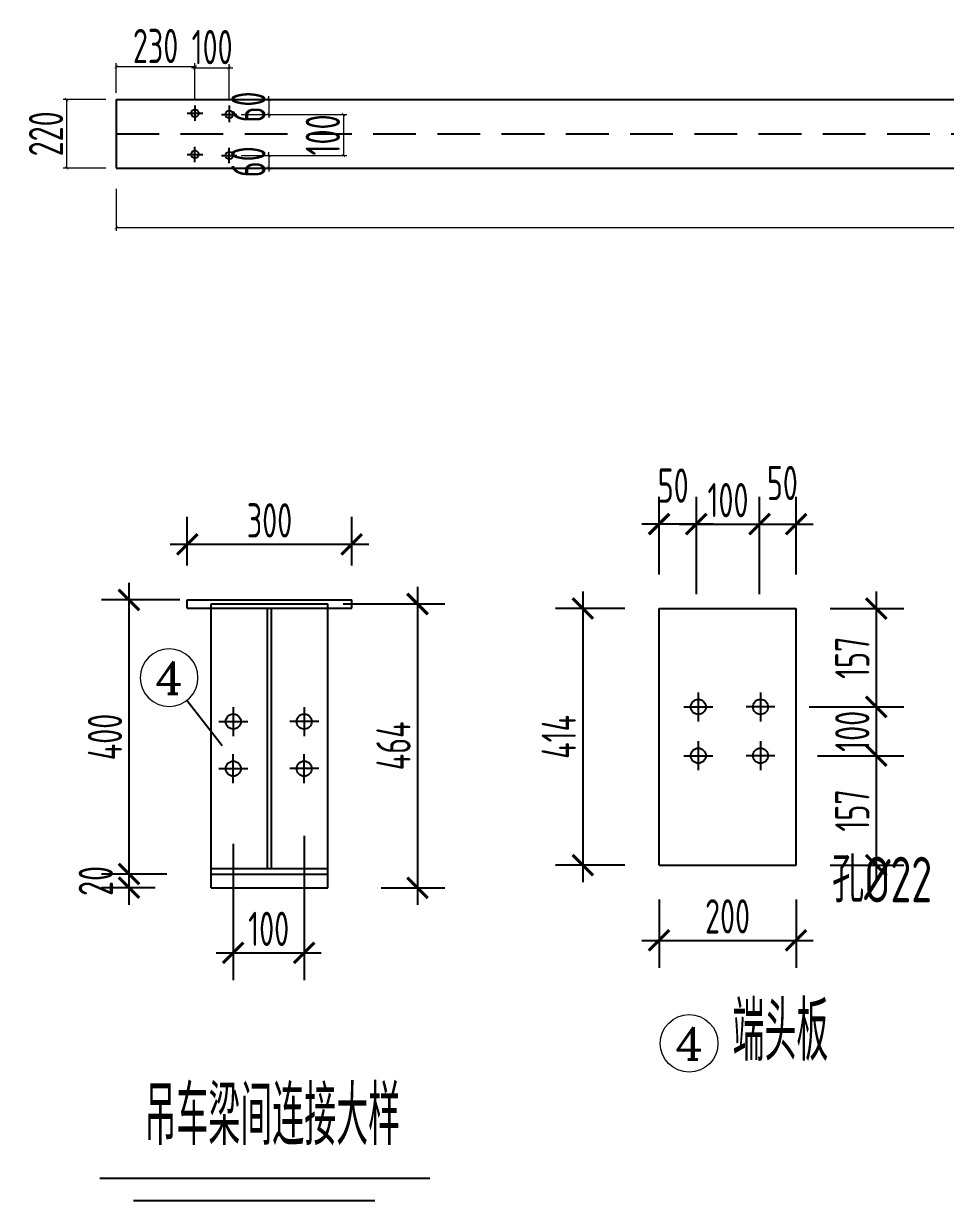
# Model space of a CAD drawing. Header units: millimetres. Extents: x 1471994 to 4527627, y -5186613 to -1927582.
# Drawn here: x 1510406 to 1513097, y -1969486 to -1966051 of the extents above; entities that cross this region are included whole.
import ezdxf
from ezdxf.enums import TextEntityAlignment as Align

# ---------------------------------------------------------------- set-up
doc = ezdxf.new("R2010")
doc.units = ezdxf.units.MM
doc.header["$LTSCALE"] = 1000
doc.header["$PDMODE"] = 34
doc.linetypes.add('CACHE2', pattern=[0.1875, 0.125, -0.0625])
doc.linetypes.add('CENTER', pattern=[50.8, 31.75, -6.35, 6.35, -6.35])
doc.layers.add('ADIM', color=3, linetype='Continuous')
doc.layers.add('钢架', color=7, linetype='Continuous', lineweight=25)
doc.styles.add('COMPLEX', font='COMPLEX')
doc.styles.add('hz', font='gbenor.shx', dxfattribs={"width": 0.75, "height": 100, "bigfont": 'gbcbig.shx'})
doc.styles.add('TSSD_Label', font='Tssdeng.shx', dxfattribs={"width": 0.7, "bigfont": 'hztxt.shx'})
doc.dimstyles.new('细化2倍GJ标注', dxfattribs={"dimtxt": 150, "dimasz": 60, "dimexe": 80, "dimexo": 100, "dimgap": 20, "dimtad": 1, "dimdec": 0, "dimlfac": 0.5, "dimzin": 0, "dimdsep": 46, "dimtxsty": 'hz', "dimblk1": 'ARCHTICK', "dimblk2": 'ARCHTICK', "dimsah": 1, "dimcen": 0.09, "dimdle": 50, "dimclrd": 3, "dimclre": 3, "dimclrt": 7, "dimadec": 0, "dimazin": 0, "dimtfac": 1, "dimtdec": 0, "dimtix": 1, "dimtmove": 2, "dimatfit": 3, "dimfxl": 1, "dimtolj": 1, "dimtzin": 0, "dimarcsym": 0})
doc.dimstyles.new('连接板标注3', dxfattribs={"dimscale": 100, "dimtxt": 0.8, "dimasz": 0.1, "dimexe": 0.1, "dimexo": 0.2, "dimgap": 0.1, "dimtad": 1, "dimtoh": 1, "dimdec": 0, "dimdsep": 46, "dimtxsty": 'hz', "dimblk": 'ARCHTICK', "dimcen": 3, "dimclrd": 7, "dimclre": 7, "dimclrt": 3, "dimadec": 0, "dimazin": 0, "dimtfac": 1, "dimtdec": 0, "dimtix": 1, "dimtmove": 0, "dimatfit": 3, "dimldrblk": 'ARCHTICK', "dimfxl": 0.1, "dimlwd": 13, "dimlwe": 13, "dimarcsym": 0})

# ---------------------------------------------------------------- blocks, each defined once
blk = doc.blocks.new('_ArchTick')
at = {"color": 0, "linetype": 'ByBlock', "const_width": 0.15}
blk.add_lwpolyline([(-0.5, -0.5), (0.5, 0.5)], dxfattribs=at)
blk = doc.blocks.new('*D766')
at = {"color": 7, "lineweight": 13}
for p, q in [((1510646.6, -1966273.3), (1510521.8, -1966273.3)), ((1510531.8, -1966273.3), (1510531.8, -1966473.3)), ((1510646.6, -1966473.3), (1510521.8, -1966473.3))]:
    blk.add_line(p, q, dxfattribs=at)
at = {"layer": 'Defpoints', "color": 0}
for p in [(1510666.6, -1966273.3), (1510531.8, -1966473.3), (1510666.6, -1966473.3)]:
    blk.add_point(p, dxfattribs=at)
at = {"color": 7, "lineweight": 13, "xscale": 10, "yscale": 10, "zscale": 10}
for p, rotation in [((1510531.8, -1966273.3), 90), ((1510531.8, -1966473.3), 270)]:
    blk.add_blockref('_ArchTick', p, dxfattribs=dict(at, rotation=rotation))
at = {"color": 3, "insert": (1510471.8, -1966373.3), "char_height": 100, "attachment_point": 5, "rotation": 90, "style": 'hz'}
blk.add_mtext('220', dxfattribs=at)
blk = doc.blocks.new('*D767')
at = {"color": 7, "lineweight": 13}
for p, q in [((1516646.6, -1966493.3), (1516646.6, -1966656.6)), ((1510676.6, -1966533.3), (1510676.6, -1966656.6)), ((1510676.6, -1966646.6), (1516646.6, -1966646.6))]:
    blk.add_line(p, q, dxfattribs=at)
at = {"layer": 'Defpoints', "color": 0}
for p in [(1516646.6, -1966473.3), (1510676.6, -1966513.3), (1516646.6, -1966646.6)]:
    blk.add_point(p, dxfattribs=at)
at = {"color": 7, "lineweight": 13, "xscale": 10, "yscale": 10, "zscale": 10, "rotation": 180}
blk.add_blockref('_ArchTick', (1510676.6, -1966646.6), dxfattribs=at)
at = {"color": 7, "lineweight": 13, "xscale": 10, "yscale": 10, "zscale": 10}
blk.add_blockref('_ArchTick', (1516646.6, -1966646.6), dxfattribs=at)
at = {"color": 3, "insert": (1513661.6, -1966586.6), "char_height": 100, "attachment_point": 5, "style": 'hz'}
blk.add_mtext('5970', dxfattribs=at)
blk = doc.blocks.new('*D795')
at = {"color": 3, "lineweight": -2}
for p, q in [((1510884.1, -1967633.2), (1510884.1, -1967491.2)), ((1511364.1, -1967633.2), (1511364.1, -1967491.2)), ((1511414.1, -1967571.2), (1510834.1, -1967571.2))]:
    blk.add_line(p, q, dxfattribs=at)
at = {"layer": 'Defpoints', "color": 0}
for p in [(1510884.1, -1967571.2), (1510884.1, -1967733.2), (1511364.1, -1967733.2)]:
    blk.add_point(p, dxfattribs=at)
at = {"color": 3, "lineweight": -2, "xscale": 60, "yscale": 60, "zscale": 60, "rotation": 180}
blk.add_blockref('_ArchTick', (1510884.1, -1967571.2), dxfattribs=at)
at = {"color": 3, "lineweight": -2, "xscale": 60, "yscale": 60, "zscale": 60}
blk.add_blockref('_ArchTick', (1511364.1, -1967571.2), dxfattribs=at)
at = {"color": 7, "insert": (1511124.1, -1967501.2), "char_height": 100, "attachment_point": 5, "style": 'hz'}
blk.add_mtext('\\A1;300', dxfattribs=at)
blk = doc.blocks.new('*D768')
at = {"color": 3, "lineweight": -2}
for p, q in [((1511556, -1967695.1), (1511556, -1968623.2)), ((1511338.6, -1967745.1), (1511636, -1967745.1)), ((1511449.8, -1968573.2), (1511636, -1968573.2))]:
    blk.add_line(p, q, dxfattribs=at)
at = {"layer": 'Defpoints', "color": 0}
for p in [(1511238.6, -1967745.1), (1511349.8, -1968573.2), (1511556, -1968573.2)]:
    blk.add_point(p, dxfattribs=at)
at = {"color": 3, "lineweight": -2, "xscale": 60, "yscale": 60, "zscale": 60}
for p, rotation in [((1511556, -1967745.1), 90), ((1511556, -1968573.2), 270)]:
    blk.add_blockref('_ArchTick', p, dxfattribs=dict(at, rotation=rotation))
at = {"color": 7, "insert": (1511486, -1968159.1), "char_height": 100, "attachment_point": 5, "rotation": 90, "style": 'hz'}
blk.add_mtext('\\A1;464', dxfattribs=at)
blk = doc.blocks.new('*D769')
at = {"color": 3, "lineweight": -2}
for p, q in [((1510713.9, -1967683.2), (1510713.9, -1968583.2)), ((1510862.3, -1967733.2), (1510633.9, -1967733.2)), ((1510824.1, -1968533.2), (1510633.9, -1968533.2))]:
    blk.add_line(p, q, dxfattribs=at)
at = {"layer": 'Defpoints', "color": 0}
for p in [(1510962.3, -1967733.2), (1510713.9, -1968533.2), (1510924.1, -1968533.2)]:
    blk.add_point(p, dxfattribs=at)
at = {"color": 3, "lineweight": -2, "xscale": 60, "yscale": 60, "zscale": 60}
for p, rotation in [((1510713.9, -1967733.2), 90), ((1510713.9, -1968533.2), 270)]:
    blk.add_blockref('_ArchTick', p, dxfattribs=dict(at, rotation=rotation))
at = {"color": 7, "insert": (1510643.9, -1968133.2), "char_height": 100, "attachment_point": 5, "rotation": 90, "style": 'hz'}
blk.add_mtext('\\A1;400', dxfattribs=at)
blk = doc.blocks.new('*D770')
at = {"color": 3, "lineweight": -2}
for p, q in [((1510713.9, -1968483.2), (1510713.9, -1968623.2)), ((1510744.1, -1968533.2), (1510633.9, -1968533.2)), ((1510790.5, -1968573.2), (1510633.9, -1968573.2))]:
    blk.add_line(p, q, dxfattribs=at)
at = {"layer": 'Defpoints', "color": 0}
for p in [(1510844.1, -1968533.2), (1510713.9, -1968573.2), (1510890.5, -1968573.2)]:
    blk.add_point(p, dxfattribs=at)
at = {"color": 3, "lineweight": -2, "xscale": 60, "yscale": 60, "zscale": 60}
for p, rotation in [((1510713.9, -1968533.2), 90), ((1510713.9, -1968573.2), 270)]:
    blk.add_blockref('_ArchTick', p, dxfattribs=dict(at, rotation=rotation))
at = {"color": 7, "insert": (1510617.1, -1968553.2), "char_height": 100, "attachment_point": 5, "rotation": 90, "style": 'hz'}
blk.add_mtext('\\A1;20', dxfattribs=at)
blk = doc.blocks.new('轴线标号')
at = {"lineweight": 13}
blk.add_circle((0, 0), 0.5, dxfattribs=at)
at = {"layer": '钢架', "lineweight": 13, "style": 'COMPLEX', "width": 1.041667}
blk.add_attdef('A', text='', height=0.56, dxfattribs=at).set_placement((-0.25, -0.28), (0.25, -0.28), align=Align.FIT)
blk = doc.blocks.new('*D771')
at = {"color": 3, "lineweight": -2}
for p, q in [((1511225.3, -1968421.9), (1511225.3, -1968843.1)), ((1511018.1, -1968445.2), (1511018.1, -1968843.1)), ((1510968.1, -1968763.1), (1511275.3, -1968763.1))]:
    blk.add_line(p, q, dxfattribs=at)
at = {"layer": 'Defpoints', "color": 0}
for p in [(1511225.3, -1968321.9), (1511018.1, -1968345.2), (1511225.3, -1968763.1)]:
    blk.add_point(p, dxfattribs=at)
at = {"color": 3, "lineweight": -2, "xscale": 60, "yscale": 60, "zscale": 60, "rotation": 180}
blk.add_blockref('_ArchTick', (1511018.1, -1968763.1), dxfattribs=at)
at = {"color": 3, "lineweight": -2, "xscale": 60, "yscale": 60, "zscale": 60}
blk.add_blockref('_ArchTick', (1511225.3, -1968763.1), dxfattribs=at)
at = {"color": 7, "insert": (1511121.7, -1968693.1), "char_height": 100, "attachment_point": 5, "style": 'hz'}
blk.add_mtext('\\A1;100', dxfattribs=at)
blk = doc.blocks.new('*D811')
at = {"color": 3, "lineweight": -2}
for p, q in [((1512261, -1967658.6), (1512261, -1967432.1)), ((1512369.9, -1967716.3), (1512369.9, -1967432.1)), ((1512419.9, -1967512.1), (1512211, -1967512.1))]:
    blk.add_line(p, q, dxfattribs=at)
at = {"layer": 'Defpoints', "color": 0}
for p in [(1512261, -1967512.1), (1512261, -1967758.6), (1512369.9, -1967816.3)]:
    blk.add_point(p, dxfattribs=at)
at = {"color": 3, "lineweight": -2, "xscale": 60, "yscale": 60, "zscale": 60, "rotation": 180}
blk.add_blockref('_ArchTick', (1512261, -1967512.1), dxfattribs=at)
at = {"color": 3, "lineweight": -2, "xscale": 60, "yscale": 60, "zscale": 60}
blk.add_blockref('_ArchTick', (1512369.9, -1967512.1), dxfattribs=at)
at = {"color": 7, "insert": (1512302.4, -1967399.7), "char_height": 100, "attachment_point": 5, "style": 'hz'}
blk.add_mtext('\\A1;50', dxfattribs=at)
blk = doc.blocks.new('*D789')
at = {"color": 3, "lineweight": -2}
for p, q in [((1512369.9, -1967616.3), (1512369.9, -1967432.1)), ((1512554.6, -1967716.3), (1512554.6, -1967432.1)), ((1512319.9, -1967512.1), (1512604.6, -1967512.1))]:
    blk.add_line(p, q, dxfattribs=at)
at = {"layer": 'Defpoints', "color": 0}
for p in [(1512554.6, -1967512.1), (1512369.9, -1967716.3), (1512554.6, -1967816.3)]:
    blk.add_point(p, dxfattribs=at)
at = {"color": 3, "lineweight": -2, "xscale": 60, "yscale": 60, "zscale": 60, "rotation": 180}
blk.add_blockref('_ArchTick', (1512369.9, -1967512.1), dxfattribs=at)
at = {"color": 3, "lineweight": -2, "xscale": 60, "yscale": 60, "zscale": 60}
blk.add_blockref('_ArchTick', (1512554.6, -1967512.1), dxfattribs=at)
at = {"color": 7, "insert": (1512462.3, -1967442.1), "char_height": 100, "attachment_point": 5, "style": 'hz'}
blk.add_mtext('\\A1;100', dxfattribs=at)
blk = doc.blocks.new('*D812')
at = {"color": 3, "lineweight": -2}
for p, q in [((1512554.6, -1967616.3), (1512554.6, -1967432.1)), ((1512661, -1967658.6), (1512661, -1967432.1)), ((1512504.6, -1967512.1), (1512711, -1967512.1))]:
    blk.add_line(p, q, dxfattribs=at)
at = {"layer": 'Defpoints', "color": 0}
for p in [(1512661, -1967512.1), (1512554.6, -1967716.3), (1512661, -1967758.6)]:
    blk.add_point(p, dxfattribs=at)
at = {"color": 3, "lineweight": -2, "xscale": 60, "yscale": 60, "zscale": 60, "rotation": 180}
blk.add_blockref('_ArchTick', (1512554.6, -1967512.1), dxfattribs=at)
at = {"color": 3, "lineweight": -2, "xscale": 60, "yscale": 60, "zscale": 60}
blk.add_blockref('_ArchTick', (1512661, -1967512.1), dxfattribs=at)
at = {"color": 7, "insert": (1512621, -1967392.1), "char_height": 100, "attachment_point": 5, "style": 'hz'}
blk.add_mtext('\\A1;50', dxfattribs=at)
blk = doc.blocks.new('*D790')
at = {"color": 3, "lineweight": -2}
for p, q in [((1512895.1, -1967708.6), (1512895.1, -1968095.5)), ((1512761, -1967758.6), (1512975.1, -1967758.6)), ((1512699.3, -1968045.5), (1512975.1, -1968045.5))]:
    blk.add_line(p, q, dxfattribs=at)
at = {"layer": 'Defpoints', "color": 0}
for p in [(1512661, -1967758.6), (1512599.3, -1968045.5), (1512895.1, -1968045.5)]:
    blk.add_point(p, dxfattribs=at)
at = {"color": 3, "lineweight": -2, "xscale": 60, "yscale": 60, "zscale": 60}
for p, rotation in [((1512895.1, -1967758.6), 90), ((1512895.1, -1968045.5), 270)]:
    blk.add_blockref('_ArchTick', p, dxfattribs=dict(at, rotation=rotation))
at = {"color": 7, "insert": (1512825.1, -1967902), "char_height": 100, "attachment_point": 5, "rotation": 90, "style": 'hz'}
blk.add_mtext('\\A1;157', dxfattribs=at)
blk = doc.blocks.new('*D791')
at = {"color": 3, "lineweight": -2}
for p, q in [((1512895.1, -1967995.5), (1512895.1, -1968237.8)), ((1512823.3, -1968045.5), (1512975.1, -1968045.5)), ((1512723.3, -1968187.8), (1512975.1, -1968187.8))]:
    blk.add_line(p, q, dxfattribs=at)
at = {"layer": 'Defpoints', "color": 0}
for p in [(1512723.3, -1968045.5), (1512623.3, -1968187.8), (1512895.1, -1968187.8)]:
    blk.add_point(p, dxfattribs=at)
at = {"color": 3, "lineweight": -2, "xscale": 60, "yscale": 60, "zscale": 60}
for p, rotation in [((1512895.1, -1968045.5), 90), ((1512895.1, -1968187.8), 270)]:
    blk.add_blockref('_ArchTick', p, dxfattribs=dict(at, rotation=rotation))
at = {"color": 7, "insert": (1512825.1, -1968116.6), "char_height": 100, "attachment_point": 5, "rotation": 90, "style": 'hz'}
blk.add_mtext('\\A1;100', dxfattribs=at)
blk = doc.blocks.new('*D792')
at = {"color": 3, "lineweight": -2}
for p, q in [((1512895.1, -1968137.8), (1512895.1, -1968557.2)), ((1512723.3, -1968187.8), (1512975.1, -1968187.8)), ((1512761, -1968507.2), (1512975.1, -1968507.2))]:
    blk.add_line(p, q, dxfattribs=at)
at = {"layer": 'Defpoints', "color": 0}
for p in [(1512623.3, -1968187.8), (1512661, -1968507.2), (1512895.1, -1968507.2)]:
    blk.add_point(p, dxfattribs=at)
at = {"color": 3, "lineweight": -2, "xscale": 60, "yscale": 60, "zscale": 60}
for p, rotation in [((1512895.1, -1968187.8), 90), ((1512895.1, -1968507.2), 270)]:
    blk.add_blockref('_ArchTick', p, dxfattribs=dict(at, rotation=rotation))
at = {"color": 7, "insert": (1512825.1, -1968347.5), "char_height": 100, "attachment_point": 5, "rotation": 90, "style": 'hz'}
blk.add_mtext('\\A1;157', dxfattribs=at)
blk = doc.blocks.new('*D813')
at = {"color": 3, "lineweight": -2}
for p, q in [((1512038.5, -1967708.6), (1512038.5, -1968557.2)), ((1512161, -1967758.6), (1511958.5, -1967758.6)), ((1512161, -1968507.2), (1511958.5, -1968507.2))]:
    blk.add_line(p, q, dxfattribs=at)
at = {"layer": 'Defpoints', "color": 0}
for p in [(1512261, -1967758.6), (1512038.5, -1968507.2), (1512261, -1968507.2)]:
    blk.add_point(p, dxfattribs=at)
at = {"color": 3, "lineweight": -2, "xscale": 60, "yscale": 60, "zscale": 60}
for p, rotation in [((1512038.5, -1967758.6), 90), ((1512038.5, -1968507.2), 270)]:
    blk.add_blockref('_ArchTick', p, dxfattribs=dict(at, rotation=rotation))
at = {"color": 7, "insert": (1511968.5, -1968132.9), "char_height": 100, "attachment_point": 5, "rotation": 90, "style": 'hz'}
blk.add_mtext('\\A1;414', dxfattribs=at)
blk = doc.blocks.new('*D793')
at = {"color": 3, "lineweight": -2}
for p, q in [((1512261, -1968607.2), (1512261, -1968806.6)), ((1512661, -1968607.2), (1512661, -1968806.6)), ((1512211, -1968726.6), (1512711, -1968726.6))]:
    blk.add_line(p, q, dxfattribs=at)
at = {"layer": 'Defpoints', "color": 0}
for p in [(1512261, -1968507.2), (1512661, -1968507.2), (1512661, -1968726.6)]:
    blk.add_point(p, dxfattribs=at)
at = {"color": 3, "lineweight": -2, "xscale": 60, "yscale": 60, "zscale": 60, "rotation": 180}
blk.add_blockref('_ArchTick', (1512261, -1968726.6), dxfattribs=at)
at = {"color": 3, "lineweight": -2, "xscale": 60, "yscale": 60, "zscale": 60}
blk.add_blockref('_ArchTick', (1512661, -1968726.6), dxfattribs=at)
at = {"color": 7, "insert": (1512461, -1968656.6), "char_height": 100, "attachment_point": 5, "style": 'hz'}
blk.add_mtext('\\A1;200', dxfattribs=at)
blk = doc.blocks.new('*D822')
at = {"color": 7, "lineweight": 13}
for p, q in [((1511041.4, -1966273.3), (1511132.5, -1966273.3)), ((1511122.5, -1966273.3), (1511122.5, -1966263.3)), ((1511122.5, -1966273.3), (1511122.5, -1966316.5)), ((1511041.4, -1966316.5), (1511132.5, -1966316.5)), ((1511122.5, -1966316.5), (1511122.5, -1966326.5))]:
    blk.add_line(p, q, dxfattribs=at)
at = {"layer": 'Defpoints', "color": 0}
for p in [(1511021.4, -1966273.3), (1511021.4, -1966316.5), (1511122.5, -1966316.5)]:
    blk.add_point(p, dxfattribs=at)
at = {"color": 7, "lineweight": 13, "xscale": 10, "yscale": 10, "zscale": 10}
for p, rotation in [((1511122.5, -1966273.3), 270), ((1511122.5, -1966316.5), 90)]:
    blk.add_blockref('_ArchTick', p, dxfattribs=dict(at, rotation=rotation))
at = {"color": 3, "insert": (1511062.5, -1966294.9), "char_height": 100, "attachment_point": 5, "rotation": 90, "style": 'hz'}
blk.add_mtext('60', dxfattribs=at)
blk = doc.blocks.new('*D823')
at = {"color": 7, "lineweight": 13}
for p, q in [((1511041.4, -1966316.5), (1511349.7, -1966316.5)), ((1511339.7, -1966316.5), (1511339.7, -1966436.5)), ((1511041.4, -1966436.5), (1511349.7, -1966436.5))]:
    blk.add_line(p, q, dxfattribs=at)
at = {"layer": 'Defpoints', "color": 0}
for p in [(1511021.4, -1966316.5), (1511021.4, -1966436.5), (1511339.7, -1966436.5)]:
    blk.add_point(p, dxfattribs=at)
at = {"color": 7, "lineweight": 13, "xscale": 10, "yscale": 10, "zscale": 10}
for p, rotation in [((1511339.7, -1966316.5), 90), ((1511339.7, -1966436.5), 270)]:
    blk.add_blockref('_ArchTick', p, dxfattribs=dict(at, rotation=rotation))
at = {"color": 3, "insert": (1511279.7, -1966376.5), "char_height": 100, "attachment_point": 5, "rotation": 90, "style": 'hz'}
blk.add_mtext('100', dxfattribs=at)
blk = doc.blocks.new('*D824')
at = {"color": 7, "lineweight": 13}
for p, q in [((1511041.4, -1966436.5), (1511132.5, -1966436.5)), ((1511122.5, -1966436.5), (1511122.5, -1966426.5)), ((1511122.5, -1966436.5), (1511122.5, -1966473.3)), ((1511041.4, -1966473.3), (1511132.5, -1966473.3)), ((1511122.5, -1966473.3), (1511122.5, -1966483.3))]:
    blk.add_line(p, q, dxfattribs=at)
at = {"layer": 'Defpoints', "color": 0}
for p in [(1511021.4, -1966436.5), (1511021.4, -1966473.3), (1511122.5, -1966473.3)]:
    blk.add_point(p, dxfattribs=at)
at = {"color": 7, "lineweight": 13, "xscale": 10, "yscale": 10, "zscale": 10}
for p, rotation in [((1511122.5, -1966436.5), 270), ((1511122.5, -1966473.3), 90)]:
    blk.add_blockref('_ArchTick', p, dxfattribs=dict(at, rotation=rotation))
at = {"color": 3, "insert": (1511062.5, -1966454.9), "char_height": 100, "attachment_point": 5, "rotation": 90, "style": 'hz'}
blk.add_mtext('60', dxfattribs=at)
blk = doc.blocks.new('*D825')
at = {"color": 7, "lineweight": 13}
for p, q in [((1510676.6, -1966253.3), (1510676.6, -1966167)), ((1510906.6, -1966270.8), (1510906.6, -1966167)), ((1510676.6, -1966177), (1510906.6, -1966177))]:
    blk.add_line(p, q, dxfattribs=at)
at = {"layer": 'Defpoints', "color": 0}
for p in [(1510906.6, -1966177), (1510676.6, -1966273.3), (1510906.6, -1966290.8)]:
    blk.add_point(p, dxfattribs=at)
at = {"color": 7, "lineweight": 13, "xscale": 10, "yscale": 10, "zscale": 10, "rotation": 180}
blk.add_blockref('_ArchTick', (1510676.6, -1966177), dxfattribs=at)
at = {"color": 7, "lineweight": 13, "xscale": 10, "yscale": 10, "zscale": 10}
blk.add_blockref('_ArchTick', (1510906.6, -1966177), dxfattribs=at)
at = {"color": 3, "insert": (1510791.6, -1966117), "char_height": 100, "attachment_point": 5, "style": 'hz'}
blk.add_mtext('230', dxfattribs=at)
blk = doc.blocks.new('*D826')
at = {"color": 7, "lineweight": 13}
for p, q in [((1510906.6, -1966250.8), (1510906.6, -1966170.2)), ((1511006.6, -1966274), (1511006.6, -1966170.2)), ((1510906.6, -1966180.2), (1510896.6, -1966180.2)), ((1510906.6, -1966180.2), (1511006.6, -1966180.2)), ((1511006.6, -1966180.2), (1511016.6, -1966180.2))]:
    blk.add_line(p, q, dxfattribs=at)
at = {"layer": 'Defpoints', "color": 0}
for p in [(1511006.6, -1966180.2), (1510906.6, -1966270.8), (1511006.6, -1966294)]:
    blk.add_point(p, dxfattribs=at)
at = {"color": 7, "lineweight": 13, "xscale": 10, "yscale": 10, "zscale": 10}
blk.add_blockref('_ArchTick', (1510906.6, -1966180.2), dxfattribs=at)
at = {"color": 7, "lineweight": 13, "xscale": 10, "yscale": 10, "zscale": 10, "rotation": 180}
blk.add_blockref('_ArchTick', (1511006.6, -1966180.2), dxfattribs=at)
at = {"color": 3, "insert": (1510956.6, -1966120.2), "char_height": 100, "attachment_point": 5, "style": 'hz'}
blk.add_mtext('100', dxfattribs=at)

msp = doc.modelspace()

# ---------------------------------------------------------------- linework, layer by layer
for p, q in [((1510676.6, -1966273.3), (1511808.2, -1966273.3)), ((1510676.6, -1966273.3), (1510676.6, -1966473.3)), ((1511808.2, -1966273.3), (1516646.6, -1966273.3)), ((1510676.6, -1966283.3), (1510676.6, -1966463.3)), ((1510676.6, -1966473.3), (1511808.2, -1966473.3)), ((1511808.2, -1966473.3), (1516646.6, -1966473.3)), ((1510884.1, -1967733.2), (1511364.1, -1967733.2)), ((1510884.1, -1967757.2), (1510884.1, -1967733.2)), ((1510954.1, -1968573.2), (1510954.1, -1967745.1)), ((1510954.1, -1967745.1), (1511294.1, -1967745.1)), ((1511294.1, -1968573.2), (1511294.1, -1967745.1)), ((1511364.1, -1967757.2), (1511364.1, -1967733.2)), ((1510884.1, -1967757.2), (1511364.1, -1967757.2)), ((1511118.1, -1968517.2), (1511118.1, -1967757.2)), ((1511130.1, -1968517.2), (1511130.1, -1967757.2)), ((1512261, -1967758.6), (1512661, -1967758.6)), ((1512261, -1968318.6), (1512261, -1967758.6)), ((1512319.9, -1967758.6), (1512362.1, -1967758.6)), ((1512661, -1968318.6), (1512661, -1967758.6)), ((1510986.1, -1968159.1), (1510882.7, -1968026.4)), ((1512375.6, -1968003.3), (1512375.6, -1968087.8)), ((1512557.1, -1968003.3), (1512557.1, -1968087.8)), ((1511018.4, -1968046), (1511018.4, -1968130.5)), ((1511225.3, -1968046), (1511225.3, -1968130.5)), ((1512333.3, -1968045.5), (1512417.8, -1968045.5)), ((1512599.3, -1968045.5), (1512514.9, -1968045.5)), ((1510976.1, -1968088.2), (1511060.6, -1968088.2)), ((1511267.6, -1968088.2), (1511183.1, -1968088.2)), ((1512375.6, -1968145.5), (1512375.6, -1968230)), ((1512557.1, -1968145.5), (1512557.1, -1968230)), ((1511018.4, -1968267.9), (1511018.4, -1968183.4)), ((1511225.3, -1968267.9), (1511225.3, -1968183.4)), ((1512333.3, -1968187.8), (1512417.8, -1968187.8)), ((1512599.3, -1968187.8), (1512514.9, -1968187.8)), ((1510976.1, -1968225.6), (1511060.6, -1968225.6)), ((1511267.6, -1968225.6), (1511183.1, -1968225.6)), ((1510954.1, -1968517.2), (1511294.1, -1968517.2)), ((1510954.1, -1968533.2), (1511294.1, -1968533.2)), ((1510954.1, -1968573.2), (1511294.1, -1968573.2)), ((1510628.7, -1969420.6), (1511592.4, -1969420.6))]:
    msp.add_line(p, q)
at = {"color": 1, "linetype": 'CENTER', "ltscale": 10}
for p, q in [((1510906.6, -1966290.8), (1510906.6, -1966335.8)), ((1511006.6, -1966290.8), (1511006.6, -1966335.8)), ((1511006.6, -1966294), (1511006.6, -1966339)), ((1510884.1, -1966313.3), (1510929.1, -1966313.3)), ((1510984.1, -1966316.5), (1511029.1, -1966316.5)), ((1510906.6, -1966455.8), (1510906.6, -1966410.8)), ((1510884.1, -1966433.3), (1510929.1, -1966433.3)), ((1510984.1, -1966436.5), (1511029.1, -1966436.5)), ((1511006.6, -1966459), (1511006.6, -1966414))]:
    msp.add_line(p, q, dxfattribs=at)
at = {"color": 2, "linetype": 'CACHE2'}
msp.add_line((1510676.6, -1966373.3), (1516646.6, -1966373.3), dxfattribs=at)
at = {"color": 1}
for p, q in [((1512261, -1968507.2), (1512261, -1968318.6)), ((1512661, -1968507.2), (1512661, -1968318.6)), ((1512261, -1968507.2), (1512661, -1968507.2))]:
    msp.add_line(p, q, dxfattribs=at)
at = {"lineweight": -3}
msp.add_line((1510727.3, -1969485.6), (1511431.9, -1969485.6), dxfattribs=at)
for centre, radius in [((1510906.6, -1966313.3), 11), ((1511006.6, -1966316.5), 11), ((1510906.6, -1966433.3), 11), ((1511006.6, -1966436.5), 11), ((1512375.6, -1968045.5), 22), ((1512557.1, -1968045.5), 22), ((1511018.4, -1968088.2), 22), ((1511225.3, -1968088.2), 22), ((1512375.6, -1968187.8), 22), ((1512557.1, -1968187.8), 22), ((1511018.4, -1968225.6), 22), ((1511225.3, -1968225.6), 22)]:
    msp.add_circle(centre, radius)

# ---------------------------------------------------------------- block references
ref = msp.add_blockref('轴线标号', (1510831.1, -1967960.1), dxfattribs=dict(xscale=-168.1849035946652, yscale=168.1849035946652, zscale=168.1849035946943))
ref.add_attrib('A', '4', dxfattribs={"layer": '钢架', "lineweight": 13, "height": 94.2, "style": 'COMPLEX', "width": 1.171875}).set_placement((1510789, -1968007.2), (1510873.1, -1968007.2), align=Align.FIT)
ref = msp.add_blockref('轴线标号', (1512348.9, -1969027.3), dxfattribs=dict(xscale=168.1849035946652, yscale=168.1849035946652, zscale=168.1849035946943))
ref.add_attrib('A', '4', dxfattribs={"layer": '钢架', "lineweight": 13, "height": 94.2, "style": 'COMPLEX', "width": 1.171875}).set_placement((1512306.9, -1969074.4), (1512391, -1969074.4), align=Align.FIT)

# ---------------------------------------------------------------- texts
at = {"layer": 'ADIM', "style": 'TSSD_Label', "width": 0.7}
msp.add_text('孔%%C22', height=133.16, dxfattribs=at).set_placement((1513058, -1968655.7), align=Align.BOTTOM_RIGHT)
at = {"layer": '钢架', "lineweight": 13, "char_height": 172.8, "attachment_point": 1, "style": 'hz'}
for s, insert, own_width in [('端头板', (1512475.4, -1968905.1), 708.175), ('吊车梁间连接大样', (1510758.9, -1969151.4), 797.233)]:
    msp.add_mtext_dynamic_manual_height_columns(s, width=1506.743, gutter_width=12.5, heights=[336], dxfattribs=dict(at, insert=insert)).dxf.set("width", own_width)

# ---------------------------------------------------------------- dimensions: what is measured, and where the dimension line sits
dim = msp.add_linear_dim(base=(1510906.6, -1966177), p1=(1510676.6, -1966273.3), p2=(1510906.6, -1966290.8), angle=0, dimstyle='连接板标注3')
dim.commit()
dim.dimension.update_dxf_attribs({"geometry": '*D825', "text_midpoint": (1510791.6, -1966117)})
for base, p1, p2, angle, text, dimstyle, picture, middle in [((1511006.6, -1966180.2), (1510906.6, -1966270.8), (1511006.6, -1966294), 0, '100', '连接板标注3', '*D826', (1510956.6, -1966120.2)), ((1511122.5, -1966316.5), (1511021.4, -1966273.3), (1511021.4, -1966316.5), 90, '60', '连接板标注3', '*D822', (1511062.5, -1966294.9)), ((1510531.8, -1966473.3), (1510666.6, -1966273.3), (1510666.6, -1966473.3), 90, '220', '连接板标注3', '*D766', (1510471.8, -1966373.3)), ((1511122.5, -1966473.3), (1511021.4, -1966436.5), (1511021.4, -1966473.3), 90, '60', '连接板标注3', '*D824', (1511062.5, -1966454.9)), ((1510713.9, -1968533.2), (1510962.3, -1967733.2), (1510924.1, -1968533.2), 90, '400', '细化2倍GJ标注', '*D769', (1510643.9, -1968133.2)), ((1511556, -1968573.2), (1511238.6, -1967745.1), (1511349.8, -1968573.2), 90, '464', '细化2倍GJ标注', '*D768', (1511486, -1968159.1)), ((1512038.5, -1968507.2), (1512261, -1967758.6), (1512261, -1968507.2), 90, '414', '细化2倍GJ标注', '*D813', (1511968.5, -1968132.9)), ((1512895.1, -1968045.5), (1512661, -1967758.6), (1512599.3, -1968045.5), 90, '157', '细化2倍GJ标注', '*D790', (1512825.1, -1967902)), ((1512895.1, -1968187.8), (1512723.3, -1968045.5), (1512623.3, -1968187.8), 90, '100', '细化2倍GJ标注', '*D791', (1512825.1, -1968116.6)), ((1512895.1, -1968507.2), (1512623.3, -1968187.8), (1512661, -1968507.2), 90, '157', '细化2倍GJ标注', '*D792', (1512825.1, -1968347.5))]:
    dim = msp.add_linear_dim(base=base, p1=p1, p2=p2, angle=angle, text=text, dimstyle=dimstyle)
    dim.commit()
    dim.dimension.update_dxf_attribs({"geometry": picture, "text_midpoint": middle})
for base, p1, p2, text, dimstyle, picture, middle in [((1511339.7, -1966436.5), (1511021.4, -1966316.5), (1511021.4, -1966436.5), '100', '连接板标注3', '*D823', (1511339.7, -1966376.5)), ((1510713.9, -1968573.2), (1510844.1, -1968533.2), (1510890.5, -1968573.2), '20', '细化2倍GJ标注', '*D770', (1510617.1, -1968553.2))]:
    dim = msp.add_linear_dim(base=base, p1=p1, p2=p2, angle=90, text=text, dimstyle=dimstyle)
    dim.commit()
    dim.dimension.update_dxf_attribs({"geometry": picture, "text_midpoint": middle, "dimtype": 160})
dim = msp.add_linear_dim(base=(1516646.6, -1966646.6), p1=(1510676.6, -1966513.3), p2=(1516646.6, -1966473.3), dimstyle='连接板标注3')
dim.commit()
dim.dimension.update_dxf_attribs({"geometry": '*D767', "text_midpoint": (1513661.6, -1966586.6)})
for base, p1, p2, picture, middle in [((1512261, -1967512.1), (1512369.9, -1967816.3), (1512261, -1967758.6), '*D811', (1512302.4, -1967399.7)), ((1512661, -1967512.1), (1512554.6, -1967716.3), (1512661, -1967758.6), '*D812', (1512621, -1967392.1))]:
    dim = msp.add_linear_dim(base=base, p1=p1, p2=p2, text='50', dimstyle='细化2倍GJ标注')
    dim.commit()
    dim.dimension.update_dxf_attribs({"geometry": picture, "text_midpoint": middle, "dimtype": 160})
for base, p1, p2, text, picture, middle in [((1512554.6, -1967512.1), (1512369.9, -1967716.3), (1512554.6, -1967816.3), '100', '*D789', (1512462.3, -1967442.1)), ((1510884.1, -1967571.2), (1511364.1, -1967733.2), (1510884.1, -1967733.2), '300', '*D795', (1511124.1, -1967501.2)), ((1511225.3, -1968763.1), (1511018.1, -1968345.2), (1511225.3, -1968321.9), '100', '*D771', (1511121.7, -1968693.1)), ((1512661, -1968726.6), (1512261, -1968507.2), (1512661, -1968507.2), '200', '*D793', (1512461, -1968656.6))]:
    dim = msp.add_linear_dim(base=base, p1=p1, p2=p2, text=text, dimstyle='细化2倍GJ标注')
    dim.commit()
    dim.dimension.update_dxf_attribs({"geometry": picture, "text_midpoint": middle})

doc.saveas('drawing.dxf')
